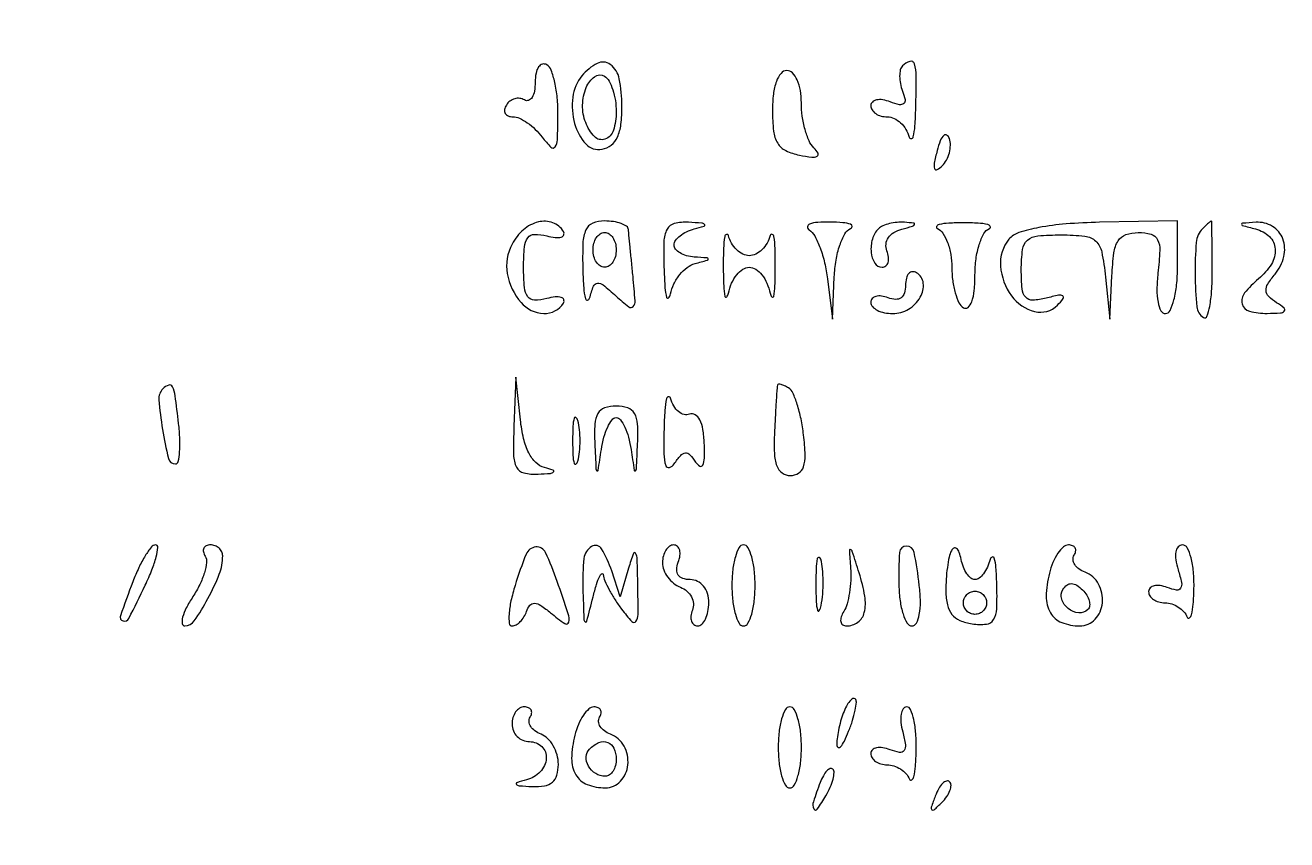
# Model space of a CAD drawing. Extents: x 0 to 905, y 0 to 640.
# Drawn here: x 591.9 to 700.9, y 400.5 to 470.9 of the extents above; entities that cross this region are included whole.
import ezdxf

# ---------------------------------------------------------------- set-up
doc = ezdxf.new("R2010")
doc.units = 0

msp = doc.modelspace()

# ---------------------------------------------------------------- linework, layer by layer
for points in [[(882.5, 352.5), (882.5, 87.5), (699.76385, 87.24732), (517.027699, 86.99464), (516.76385, 54.74732), (516.5, 22.5), (269.5, 22.5), (22.5, 22.5), (22.243959, 319, -0.00015), (22.179942, 432.778506, -0.000249), (22.20269, 528.770651, -0.000007), (22.267864, 615.689779, -0.090785), (22.463017, 616.751154, -0.310816), (23.53922, 617.495646, -0.00004), (108.995441, 617.701159, -0.000616), (229.087382, 617.832255, -0.000111), (452.719058, 617.751154), (882.5, 617.5)], [(640.038418, 466.546291, 0.143643), (639.242863, 464.702728, 0.097965), (639.41099, 462.411655, 0.118931), (640.378747, 460.662328, 0.260405), (641.785728, 460.197252, 0.122192), (642.56369, 460.557277, 0.116448), (643.099807, 461.244736, 0.07848), (643.406486, 462.336495, 0.02931), (643.5, 463.930362, 0.049), (643.268298, 466.28898, 0.183988), (642.49232, 467.527374, 0.289901), (641.367625, 467.620723, 0.099464)], [(667.735568, 467.402234, 0.143443), (667.548989, 467.061074, 0.054732), (667.491029, 466.517158, 0.048409), (667.555342, 465.875757, 0.042457), (667.74251, 465.228626, -0.040877), (667.957317, 464.494612, -0.270267), (667.840059, 464.14653, -0.241459), (667.462748, 464.052556, -0.034177), (666.673609, 464.295006, 0.049572), (666.032435, 464.470624, 0.090467), (665.491623, 464.464046, 0.140133), (665.137094, 464.283486, 0.208256), (665, 463.968615, 0.145668), (665.109946, 463.599237, 0.099262), (665.419086, 463.284531, 0.083296), (665.881293, 463.07242, 0.066103), (666.426676, 463, -0.112012), (667.006208, 462.868522, -0.075733), (667.568604, 462.485937, -0.07028), (668.028982, 461.918867, -0.071619), (668.310674, 461.25, 0.352052), (668.491151, 461.116137, 0.33877), (668.667734, 461.2625, 0.038999), (668.809845, 462.219137, 0.010557), (668.883999, 463.75, 0.006038), (668.926656, 466.553986, 0.077101), (668.769146, 467.590831, 0.414981), (668.379154, 467.793584, 0.120103)], [(636, 466, -0.042875), (635.933702, 465.228265, -0.093152), (635.726548, 464.673141, -0.171095), (635.420852, 464.421375, -0.229829), (635.069098, 464.457295, 0.108373), (634.665803, 464.598899, 0.099685), (634.22714, 464.565079, 0.095498), (633.820631, 464.360589, 0.090427), (633.510081, 464.016312, 0.095113), (633.362406, 463.628596, 0.173174), (633.418615, 463.298542, 0.172484), (633.671481, 463.07785, 0.094266), (634.08074, 463, -0.109243), (634.634252, 462.877605, -0.042627), (635.317604, 462.485937, -0.03961), (636.011072, 461.919597, -0.039391), (636.607954, 461.25, 0.032015), (637.364326, 460.37589, 0.468647), (637.720595, 460.405539, 0.145112), (637.920651, 461.003113, 0.006556), (637.968197, 463.190983, 0.025265), (637.907048, 464.649423, 0.032161), (637.696908, 465.979287, 0.033698), (637.385234, 467.029891, 0.166889), (637, 467.5, 0.210115), (636.621971, 467.553029, 0.178861), (636.29375, 467.314314, 0.100989), (636.071437, 466.768372, 0.046386)], [(643, 463.440983, -0.07573), (642.756034, 461.839466, -0.23569), (642.021287, 461.074538, -0.29766), (641.121852, 461.290862, -0.097745), (640.361626, 462.5, -0.097096), (640.097504, 464.013038, -0.09178), (640.414447, 465.546546, -0.139062), (641.136762, 466.471102, -0.305181), (641.992937, 466.504365, -0.130046), (642.380125, 466.095833, -0.045614), (642.704175, 465.347757, -0.041555), (642.925628, 464.420979, -0.03789)], [(656.5, 463.568787, 0.027399), (656.598907, 461.765201, 0.108147), (656.951855, 460.717803, 0.145842), (657.644699, 460.08432, 0.065631), (658.825823, 459.692964, 0.015971), (659.903294, 459.52246, 0.149249), (660.36117, 459.601673, 0.43118), (660.436472, 459.854946, 0.065143), (660.075823, 460.324177, -0.093833), (659.662065, 460.931204, -0.035115), (659.316023, 461.906477, -0.033277), (659.079361, 463.049138, -0.034438), (659, 464.2, 0.041288), (658.910011, 465.287922, 0.063792), (658.638393, 466.19, 0.085577), (658.234465, 466.792471, 0.205168), (657.75, 467, 0.223442), (657.24023, 466.760221, 0.085738), (656.841076, 466.063757, 0.058072), (656.582686, 464.976606, 0.029342)], [(670.731213, 460.080159, 0.013933), (670.479614, 458.995419, 0.131195), (670.508441, 458.522275, 0.470166), (670.72933, 458.436586, 0.069225), (671.16845, 458.76845, 0.0741), (671.539971, 459.270088, 0.058506), (671.7862, 459.899953, 0.059552), (671.8766, 460.556574, 0.085105), (671.787763, 461.13671, 0.170804), (671.564152, 461.424773, 0.353106), (671.298474, 461.396366, 0.106885), (671.004403, 460.940026, 0.02593)], [(634, 452, 0.16719), (633.58845, 449.451124, 0.137357), (634.779711, 446.948315, 0.204722), (636.7341, 446.00499, 0.2722), (638.442363, 446.906741, 0.236417), (638.46851, 447.19888, 0.238295), (638.250238, 447.393387, 0.095442), (637.733252, 447.429487, 0.033809), (637.00138, 447.29011, -0.064599), (635.946824, 447.155715, -0.237417), (635.364281, 447.450502, -0.140283), (635.069209, 448.240695, -0.019662), (635, 450, -0.019662), (635.069209, 451.759305, -0.140283), (635.364281, 452.549498, -0.237417), (635.946824, 452.844285, -0.064599), (637.00138, 452.70989, 0.033809), (637.733252, 452.570513, 0.095442), (638.250238, 452.606613, 0.238295), (638.46851, 452.80112, 0.236417), (638.442363, 453.093259, 0.168061), (637.518428, 453.846868, 0.149219), (636.275339, 453.915244, 0.119826), (634.992344, 453.247601, 0.090513)], [(640.116001, 449.75, 0.010823), (640.190836, 448.221884, 0.041848), (640.336536, 447.284671, 0.384), (640.518033, 447.160596, 0.305019), (640.703861, 447.325476, -0.027653), (641.035329, 448.366555, -0.287831), (641.377864, 448.625201, -0.194512), (641.863062, 448.476181, -0.013339), (642.975806, 447.521895, 0.016623), (644.093288, 446.57621, 0.398664), (644.467137, 446.609807, 0.201254), (644.630599, 447.094518, 0.006463), (644.451783, 449.196419, -0.000268), (644.323005, 450.516296, -0.000328), (644.204128, 451.749886, -0.000272), (644.105423, 452.787194, -0.002353), (644.063836, 453.25, 0.223016), (643.897564, 453.537883, 0.064997), (643.431252, 453.779688, 0.051646), (642.770527, 453.945138, 0.035555), (642, 454, 0.096225), (640.967196, 453.799379, 0.194865), (640.381751, 453.23325, 0.096671), (640.121259, 452.092588, 0.014767)], [(647.136182, 449.75, 0.009745), (647.214524, 448.23076, 0.048767), (647.357296, 447.391315, 0.589188), (647.526164, 447.349988, 0.139392), (647.697676, 447.688519, -0.064119), (647.986015, 448.558584, -0.057112), (648.494052, 449.36502, -0.060353), (649.133979, 449.990481, -0.099187), (649.811494, 450.322517, 0.002807), (650.880061, 450.610865, 0.368063), (650.951001, 450.715392, 0.360626), (650.85922, 450.804298, 0.00277), (649.75, 450.883999, -0.05048), (649.080442, 450.996911, -0.067451), (648.514063, 451.238136, -0.084381), (648.131755, 451.563893, -0.175966), (648, 451.926676, -0.159836), (648.127374, 452.31495, -0.067019), (648.514063, 452.715479, -0.05682), (649.080469, 453.067143, -0.046657), (649.75, 453.310674, 0.01159), (650.5883, 453.550633, 0.541772), (650.62878, 453.693656, 0.197309), (650.392295, 453.812001, 0.005718), (649.25, 453.883999, 0.069169), (648.022114, 453.777388, 0.221889), (647.390408, 453.28567, 0.113446), (647.12232, 452.221291, 0.013212)], [(659.668648, 453.225949, -0.128366), (660.147377, 452.710924, -0.033608), (660.617766, 451.675346, -0.031867), (661.011347, 450.382251, -0.027921), (661.25861, 448.991262), (661.679926, 445.5), (661.839963, 449.166667, -0.031133), (661.99305, 450.607332, -0.039491), (662.320177, 451.904413, -0.043896), (662.757282, 452.899935, -0.173151), (663.25, 453.337719, 0.302003), (663.382033, 453.530429, 0.328904), (663.251562, 453.712635, 0.057351), (662.578445, 453.848577, 0.015875), (661.5, 453.90574, 0.021389), (660.407813, 453.882186, 0.072903), (659.713881, 453.734364, 0.290754), (659.534003, 453.497481, 0.278853)], [(665.666667, 453.333333, 0.126436), (665.137593, 452.438291, 0.093436), (665.026872, 451.288414, 0.115676), (665.337588, 450.352889, 0.260622), (665.968615, 450, 0.17227), (666.292222, 450.114906, 0.14989), (666.493475, 450.414932, 0.105556), (666.531464, 450.871844, 0.059828), (666.39519, 451.412535, -0.116513), (666.314397, 452.00992, -0.125584), (666.514317, 452.562033, -0.108829), (666.986054, 453.007459, -0.071847), (667.676575, 453.296534, 0.0062), (668.605501, 453.549046, 0.230191), (668.764281, 453.691232, 0.496314), (668.693986, 453.810272, 0.010716), (667.916667, 453.883999, 0.040297), (667.261577, 453.879139, 0.038032), (666.602604, 453.770091, 0.0404), (666.034112, 453.581208, 0.096261)], [(670.75, 453.337719, -0.153872), (671.229982, 452.942478, -0.055208), (671.632812, 452.142062, -0.048301), (671.907694, 451.106403, -0.04075), (672, 449.975684, 0.03229), (672.073648, 448.836466, 0.037776), (672.29375, 447.775921, 0.041175), (672.614605, 446.929792, 0.144102), (673, 446.5, 0.330344), (673.396618, 446.533611, 0.128581), (673.722526, 447.017867, 0.060523), (673.934988, 447.987437, 0.02371), (674, 449.35765, -0.033564), (674.0919, 450.725151, -0.042552), (674.367188, 451.960515, -0.04823), (674.768595, 452.908095, -0.17428), (675.25, 453.337719, 0.435319), (675.321093, 453.523149, 0.22762), (675.104687, 453.693942, 0.042045), (674.268033, 453.808847, 0.013112), (673, 453.842105, 0.013112), (671.731967, 453.808847, 0.042045), (670.895313, 453.693942, 0.22762), (670.678907, 453.523149, 0.435319)], [(676.935157, 452.421868, 0.195565), (676.202025, 450.105047, 0.139054), (677.162537, 447.522902, 0.173896), (679.154117, 446.177892, 0.264694), (681.116527, 446.716527, 0.029876), (681.621091, 447.28528, 0.445327), (681.580586, 447.518458, 0.194694), (681.222544, 447.582245, 0.011877), (680.14405, 447.327419, -0.050297), (678.988661, 447.146568, -0.230943), (678.38122, 447.402797, -0.158803), (678.072717, 448.126973, -0.02194), (678, 449.783369, -0.031474), (678.110129, 451.53117, -0.183475), (678.53555, 452.331124, -0.158943), (679.422844, 452.710316, -0.022158), (681.445596, 452.8, -0.026387), (683.496936, 452.691667, -0.165375), (684.436188, 452.257141, -0.154932), (684.948522, 451.324392, -0.022359), (685.277493, 449.15), (685.663794, 445.5), (685.831897, 449.25, -0.020707), (686.003892, 451.240255, -0.104929), (686.369811, 452.285639, -0.174253), (687.026988, 452.817027, -0.083925), (688.109406, 453, -0.06764), (689.215619, 452.849663, -0.215315), (689.775367, 452.383618, -0.124886), (689.967654, 451.453459, -0.017898), (689.810207, 449.5, 0.025514), (689.71908, 448.104364, 0.048841), (689.812539, 446.986608, 0.07044), (690.060898, 446.241332, 0.284439), (690.450801, 446, 0.289921), (690.856449, 446.256796, 0.046605), (691.191798, 447.178588, 0.039269), (691.423999, 448.474665, 0.0247), (691.5, 450.012213), (691.5, 454.024427), (684.767732, 453.886043, 0.014428), (681.867101, 453.742617, 0.026642), (679.527459, 453.433096, 0.030821), (677.785352, 452.994895, 0.14348)], [(693.666667, 453.333333, 0.177257), (693.119426, 452.154222, 0.023632), (693.017916, 449.366957, 0.021797), (693.169497, 446.585331, 0.233931), (693.75, 445.654508, 0.474688), (694.040128, 445.754797, 0.040907), (694.279688, 446.620968, 0.030961), (694.44673, 447.938019, 0.016065), (694.5, 449.595492, 0.001773), (694.494012, 451.284399, 0.002957), (694.475521, 452.706176, 0.000352), (694.450786, 453.966567, 0.408272), (694.416667, 454, 0.179268), (694.363642, 453.980357, 0.004277), (694.161979, 453.804167, 0.008855), (693.928188, 453.588822, 0.005835)], [(698.25, 453.310674, -0.127712), (699.440815, 452.645113, -0.18951), (699.935952, 451.572601, -0.154245), (699.606186, 450.271076, -0.081139), (698.5, 449, 0.051025), (697.297801, 447.77526, 0.234232), (697.092512, 446.830575, 0.275093), (697.716919, 446.203279, 0.064491), (699.25, 446.015313, 0.012818), (700.383185, 446.052086, 0.200169), (700.72484, 446.218471, 0.424293), (700.704156, 446.476299, 0.031018), (700.064302, 446.939097, -0.050784), (699.375141, 447.480225, -0.189171), (699.149567, 447.972414, -0.156345), (699.299489, 448.549057, -0.032057), (699.926178, 449.41105, 0.114128), (700.682894, 450.917679, 0.14872), (700.595293, 452.450255, 0.169976), (699.7001, 453.53687, 0.153688), (698.281385, 453.883999, 0.002269), (697.107901, 453.802233, 0.376975), (697.024595, 453.717293, 0.354061), (697.096789, 453.617417, 0.00218)], [(643, 451.5, -0.064853), (642.925306, 450.926543, -0.082425), (642.70625, 450.440625, -0.098894), (642.381354, 450.115568, -0.148195), (642, 450, -0.148195), (641.618646, 450.115568, -0.098894), (641.29375, 450.440625, -0.082425), (641.074694, 450.926543, -0.064853), (641, 451.5, -0.064853), (641.074694, 452.073457, -0.082425), (641.29375, 452.559375, -0.098894), (641.618646, 452.884432, -0.148195), (642, 453, -0.148195), (642.381354, 452.884432, -0.098894), (642.70625, 452.559375, -0.082425), (642.925306, 452.073457, -0.064853)], [(652.252183, 450, 0.008282), (652.286104, 448.388697, 0.040347), (652.393738, 447.482812, 0.605362), (652.544649, 447.438898, 0.144746), (652.705733, 447.75, -0.055301), (652.972643, 448.610507, -0.065576), (653.411564, 449.339063, -0.077044), (653.947346, 449.832054, -0.14859), (654.5, 450, -0.14859), (655.052654, 449.832054, -0.077044), (655.588436, 449.339063, -0.065576), (656.027357, 448.610507, -0.055301), (656.294267, 447.75, 0.144746), (656.455351, 447.438898, 0.605362), (656.606262, 447.482812, 0.040347), (656.713896, 448.388697, 0.008282), (656.747817, 450, 0.008928), (656.726077, 451.625731, 0.031614), (656.627731, 452.664062, 0.285455), (656.474478, 452.84101, 0.427546), (656.310674, 452.75, -0.068007), (656.034596, 452.081061, -0.068913), (655.590143, 451.514063, -0.075394), (655.051523, 451.131277, -0.117373), (654.5, 451, -0.117373), (653.948477, 451.131277, -0.075394), (653.409857, 451.514063, -0.068913), (652.965404, 452.081061, -0.068007), (652.689326, 452.75, 0.427546), (652.525522, 452.84101, 0.285455), (652.372269, 452.664062, 0.031614), (652.273923, 451.625731, 0.008928)], [(668, 448.452028, -0.071974), (667.902706, 447.779636, -0.165183), (667.611286, 447.36692, -0.171662), (667.13787, 447.226386, -0.078904), (666.5, 447.361626, 0.055937), (665.925634, 447.511135, 0.100118), (665.440625, 447.483616, 0.147206), (665.122486, 447.289193, 0.184534), (665, 446.968615, 0.187481), (665.143722, 446.59879, 0.089369), (665.556072, 446.284531, 0.069192), (666.168592, 446.071448, 0.049195), (666.893011, 446, 0.135963), (668.254887, 446.377306, 0.125892), (669.275927, 447.409863, 0.161457), (669.532144, 448.616863, 0.230518), (668.956326, 449.526992, 0.162119), (668.593935, 449.61266, 0.190876), (668.280921, 449.455026, 0.124539), (668.069244, 449.047695, 0.057928)], [(634.168103, 436.25, 0.013028), (634.134696, 433.771653, 0.113977), (634.393762, 432.710956, 0.224136), (635.02047, 432.221255, 0.068561), (636.25, 432.116001, 0.007221), (637.318183, 432.186552, 0.17943), (637.581317, 432.308979, 0.555181), (637.546099, 432.45713, 0.016508), (636.806644, 432.678417, -0.133275), (636.055312, 433.11135, -0.079298), (635.447281, 433.954471, -0.05936), (634.997975, 435.193245, -0.031107), (634.724747, 436.812415), (634.336206, 440.5)], [(603.839024, 439.505691, 0.220168), (603.487457, 438.548452, 0.020533), (603.802684, 435.988103, 0.018624), (604.315281, 433.469791, 0.34609), (604.912699, 433, 0.354395), (605.156782, 433.197853, 0.032374), (605.276946, 434.028125, 0.0306), (605.297088, 435.158107, 0.018217), (605.189793, 436.5, 0.004392), (604.888536, 438.897449, 0.072268), (604.667484, 439.671799, 0.384612), (604.34089, 439.81534, 0.116815)], [(656.927666, 439.809017, 0.04118), (656.893695, 439.580568, 0.000951), (656.824391, 438.489036, 0.002113), (656.750991, 437.208987, 0.00143), (656.677666, 435.749402, 0.020378), (656.665677, 433.928374, 0.079281), (656.880539, 432.825431, 0.151762), (657.337807, 432.226234, 0.155768), (658.049199, 431.999402, 0.142695), (658.758766, 432.206412, 0.174111), (659.179604, 432.750126, 0.087772), (659.321764, 433.767535, 0.01999), (659.188711, 435.509268, 0.021443), (658.966661, 436.89316, 0.026956), (658.638075, 438.149178, 0.02692), (658.259443, 439.144221, 0.151083), (657.889512, 439.568285, 0.027386), (657.543194, 439.756948, 0.049745), (657.240046, 439.865772, 0.074717), (657.020717, 439.886911, 0.333552)], [(647.131314, 436, 0.009358), (647.123527, 433.870224, 0.067979), (647.27686, 432.861196, 0.411972), (647.591566, 432.688178, 0.179645), (648.015313, 433, -0.030489), (648.56976, 433.741794, -0.197009), (648.976058, 433.952769, -0.233221), (649.369626, 433.800866, -0.042795), (649.860713, 433.166354, 0.112612), (650.220781, 432.814829, 0.448502), (650.481056, 432.893663, 0.10346), (650.621238, 433.499751, 0.014642), (650.610713, 434.786792, 0.03177), (650.490026, 435.977887, 0.076376), (650.21439, 436.818204, 0.137576), (649.816566, 437.251411, 0.233943), (649.337465, 437.297012, -0.156106), (648.857801, 437.270599, -0.112083), (648.377932, 437.519165, -0.089813), (647.970402, 438.012454, -0.06467), (647.703466, 438.676575, 0.372137), (647.519717, 438.803709, 0.323901), (647.340918, 438.642494, 0.03694), (647.200523, 437.622229, 0.010133)], [(641.149832, 434.75, 0.000897), (641.253519, 432.585343, 0.202175), (641.339937, 432.405817, 0.591928), (641.436806, 432.44071, 0.001448), (641.716254, 434.25, -0.029064), (641.939057, 435.303299, -0.042572), (642.265198, 436.192187, -0.050351), (642.637921, 436.817711, -0.237524), (643, 437, -0.237524), (643.362079, 436.817711, -0.050351), (643.734802, 436.192187, -0.042572), (644.060943, 435.303299, -0.029064), (644.283746, 434.25, 0.001448), (644.563194, 432.44071, 0.591928), (644.660063, 432.405817, 0.202175), (644.746481, 432.585343, 0.000897), (644.850168, 434.75, 0.024208), (644.846208, 436.445057, 0.117229), (644.578288, 437.362479, 0.185041), (643.998873, 437.838093, 0.080519), (643, 438, 0.080519), (642.001127, 437.838093, 0.185041), (641.421712, 437.362479, 0.117229), (641.153792, 436.445057, 0.024208)], [(639.232003, 435, 0.011065), (639.259713, 433.748017, 0.052887), (639.366341, 433.042188, 0.542911), (639.521012, 432.99086, 0.161593), (639.689326, 433.25, 0.039571), (639.831531, 434.047266, 0.024357), (639.877971, 435, 0.024357), (639.831531, 435.952734, 0.039571), (639.689326, 436.75, 0.161593), (639.521012, 437.00914, 0.542911), (639.366341, 436.957812, 0.052887), (639.259713, 436.251983, 0.011065)], [(601.236628, 422.815943, 0.006544), (600.165339, 419.861296, 0.431294), (600.390451, 419.428508, 0.358663), (600.894522, 419.648767, 0.006282), (602.304597, 422.512557, 0.016859), (602.888156, 423.850609, 0.03136), (603.254527, 424.975564, 0.038847), (603.397374, 425.785895, 0.442869), (603.203059, 426, 0.230675), (602.837759, 425.821997, 0.027684), (602.310029, 425.064683, 0.02843), (601.752676, 424.035685, 0.019662)], [(607.482543, 425.028246, -0.168833), (607.603516, 424.484877, -0.044423), (607.420083, 423.599272, -0.039923), (607.016514, 422.567449, -0.031862), (606.42655, 421.528246, 0.025096), (605.858006, 420.55758, 0.05225), (605.53698, 419.742672, 0.097215), (605.495379, 419.203793, 0.380411), (605.724475, 419, 0.247595), (606.547539, 419.434191, 0.025884), (607.722499, 421.358435, 0.031257), (608.705551, 423.47987, 0.093127), (609, 425.047053, 0.11035), (608.918776, 425.410597, 0.099942), (608.688914, 425.720072, 0.094926), (608.345321, 425.927643, 0.088771), (607.940983, 426, 0.104817), (607.584195, 425.924374, 0.179968), (607.369472, 425.714547, 0.164554), (607.333191, 425.399405, 0.085712)], [(634.261382, 422.5, 0.02032), (633.908381, 421.157641, 0.036238), (633.744517, 420.028125, 0.045794), (633.760534, 419.22335, 0.381943), (634.010267, 419, 0.130782), (634.356263, 419.092075, 0.06703), (634.715142, 419.367188, 0.059486), (635.031935, 419.771958, 0.055201), (635.254045, 420.25, -0.089044), (635.548224, 420.785586, -0.241964), (635.932636, 420.955457, -0.134492), (636.474905, 420.772085, -0.024158), (637.337379, 420.127555, 0.021508), (638.56693, 419.198517, 0.536718), (638.896611, 419.330623, 0.131686), (638.855733, 420.042432, 0.004049), (637.902175, 422.850777, 0.025544), (636.888189, 425.342291, 0.317371), (636.04869, 425.821376, 0.279386), (635.222467, 425.205023, 0.021805)], [(640.118315, 422.25, 0.001006), (640.207788, 419.584323, 0.210625), (640.318409, 419.355757, 0.552575), (640.457425, 419.399487, 0.001806), (641, 421.5, -0.011125), (641.302193, 422.585912, -0.033184), (641.573885, 423.307707, -0.15878), (641.755203, 423.505772, -0.537926), (641.881685, 423.44113, 0.073392), (642.022767, 422.906045, 0.020536), (642.396528, 422.123096, 0.020248), (642.89752, 421.262012, 0.020035), (643.468197, 420.44113, 0.021944), (644.354265, 419.370691, 0.485832), (644.705007, 419.39494, 0.149851), (644.886978, 419.983653, 0.004816), (644.868517, 422.5, 0.003373), (644.814745, 424.767064, 0.114297), (644.678021, 425.28505, 0.655609), (644.481194, 425.270163, 0.013211), (644.076752, 424), (643.352864, 421.5), (642.609044, 423.75, 0.054341), (641.739915, 425.655892, 0.415865), (640.878459, 425.872334, 0.234876), (640.214365, 424.830181, 0.034388)], [(647, 424.468615, 0.091531), (647.116321, 423.838518, 0.066717), (647.457507, 423.211513, 0.065197), (647.962084, 422.68253, 0.078257), (648.557471, 422.339573, -0.086758), (649.112279, 422.007389, -0.094184), (649.502897, 421.514758, -0.100215), (649.669989, 420.939812, -0.112844), (649.588855, 420.370958, 0.061879), (649.458896, 419.846279, 0.108279), (649.501838, 419.402719, 0.150891), (649.706304, 419.111261, 0.166391), (650.031385, 419, 0.196096), (650.401391, 419.150917, 0.086521), (650.715469, 419.5875, 0.06642), (650.92871, 420.234506, 0.046464), (651, 421, 0.071853), (650.884887, 421.796893, 0.097797), (650.549126, 422.438859, 0.110377), (650.031382, 422.852481, 0.114041), (649.393011, 423, -0.077669), (648.754575, 423.099775, -0.166102), (648.359038, 423.393809, -0.166138), (648.226134, 423.868337, -0.07771), (648.361626, 424.5, 0.055937), (648.511135, 425.074366, 0.100118), (648.483616, 425.559375, 0.147206), (648.289193, 425.877514, 0.184534), (647.968615, 426, 0.155635), (647.599194, 425.882155, 0.097615), (647.284531, 425.550156, 0.079865), (647.072154, 425.054196, 0.061377)], [(653, 422.5, 0.027026), (653.072542, 421.158889, 0.042582), (653.29375, 420.028125, 0.052312), (653.614308, 419.232098, 0.277684), (654, 419, 0.277684), (654.385692, 419.232098, 0.052312), (654.70625, 420.028125, 0.042582), (654.927458, 421.158889, 0.027026), (655, 422.5, 0.027026), (654.927458, 423.841111, 0.042582), (654.70625, 424.971875, 0.052312), (654.385692, 425.767902, 0.277684), (654, 426, 0.277684), (653.614308, 425.767902, 0.052312), (653.29375, 424.971875, 0.042582), (653.072542, 423.841111, 0.027026)], [(663.252335, 424, -0.030507), (663.266234, 422.951132, -0.027227), (663.155082, 421.867188, -0.028226), (662.946559, 420.90336, -0.071954), (662.660129, 420.25, 0.05824), (662.434334, 419.770968, 0.125595), (662.404301, 419.367188, 0.191814), (662.56755, 419.10369, 0.160637), (662.881966, 419, 0.157853), (663.877804, 419.322425, 0.1787), (664.434943, 420.152937, 0.10226), (664.482176, 421.566295, 0.034191), (663.990652, 423.585681, 0.001502), (663.398629, 425.433105, 0.18877), (663.247254, 425.617915, 0.59446), (663.145403, 425.553876, 0.002769)], [(667.424974, 422.502943, 0.028371), (667.529948, 421.162906, 0.044002), (667.786163, 420.032282, 0.054324), (668.139845, 419.238881, 0.266051), (668.549199, 419.002943, 0.284871), (668.939189, 419.243249, 0.070705), (669.187618, 419.987059, 0.048909), (669.281028, 421.104048, 0.025483), (669.189793, 422.5, 0.019927), (668.740293, 425.356734, 0.357457), (668.072101, 425.90628, 0.396919), (667.481414, 425.351537, 0.020634)], [(671.956605, 425.5, 0.063456), (671.76615, 424.951283, 0.018006), (671.611826, 424.059375, 0.017832), (671.508942, 423.030468, 0.017996), (671.480066, 422, 0.052019), (671.613776, 420.810266, 0.116007), (672.005011, 419.993775, 0.124239), (672.698408, 419.471276, 0.064457), (673.75, 419.180449, 0.059103), (674.986965, 419.151982, 0.236308), (675.610548, 419.542209, 0.130414), (675.885718, 420.470525, 0.014793), (675.883999, 422.680449, 0.011639), (675.810471, 424.049928, 0.048371), (675.667734, 424.863944, 0.443513), (675.491419, 424.952544, 0.240996), (675.310674, 424.75, -0.042954), (675.072686, 424.080344, -0.05393), (674.737018, 423.514063, -0.063987), (674.360086, 423.125831, -0.169692), (674, 423, -0.175245), (673.647861, 423.127332, -0.069044), (673.295452, 423.514063, -0.0571), (672.995549, 424.08034, -0.044365), (672.799863, 424.75, 0.03587), (672.633175, 425.358587, 0.126879), (672.409107, 425.692187, 0.310721), (672.174349, 425.721544, 0.15929)], [(680.424909, 423.556835, 0.055034), (680.150887, 421.553614, 0.138403), (680.510823, 420.138499, 0.169851), (681.489924, 419.296633, 0.093694), (683.059017, 419, 0.208207), (684.369049, 419.570236, 0.16488), (685.009233, 420.992771, 0.150325), (684.676886, 422.612688, 0.177742), (683.505744, 423.63617, -0.064087), (682.975437, 423.922037, -0.094924), (682.612949, 424.304103, -0.122111), (682.472387, 424.718783, -0.160704), (682.564761, 425.104785, 0.093208), (682.69635, 425.446385, 0.1716), (682.65002, 425.737031, 0.174033), (682.432248, 425.931222, 0.096197), (682.078069, 426, 0.187127), (681.635541, 425.828373, 0.05906), (681.163468, 425.28232, 0.049619), (680.736099, 424.492011, 0.037683)], [(691.548012, 423.848728, -0.021662), (691.846951, 422.742872, -0.194319), (691.766932, 422.256788, -0.309717), (691.409515, 422.095849, -0.047236), (690.615399, 422.317343, 0.051534), (689.996621, 422.484227, 0.093539), (689.474524, 422.470608, 0.142712), (689.132268, 422.285352, 0.200411), (689, 421.968615, 0.144699), (689.109182, 421.59924, 0.099393), (689.416146, 421.284531, 0.08363), (689.875126, 421.072447, 0.066593), (690.416667, 421, -0.080074), (690.995939, 420.906632, -0.064399), (691.565351, 420.632812, -0.065245), (692.039141, 420.227909, -0.087674), (692.337719, 419.75, 0.484869), (692.532308, 419.693132, 0.182733), (692.717133, 419.96875, 0.0391), (692.856994, 420.887491, 0.012966), (692.921053, 422.25, 0.026923), (692.873926, 423.686978, 0.042802), (692.663264, 424.898438, 0.053024), (692.338954, 425.750541, 0.282466), (691.932612, 426, 0.211859), (691.558508, 425.834037, 0.140616), (691.34843, 425.406056, 0.083562), (691.341482, 424.723116, 0.03771)], [(660.252183, 422.5, 0.008901), (660.284834, 421.071102, 0.053901), (660.394187, 420.339362, 0.67161), (660.54341, 420.319562, 0.082665), (660.707261, 420.761659, 0.028254), (660.840609, 421.754739, 0.020511), (660.880728, 422.869594, 0.020826), (660.830983, 423.934218, 0.041951), (660.68708, 424.761659, 0.285845), (660.523779, 424.916221, 0.417468), (660.37161, 424.814362, 0.038992), (660.273069, 423.938425, 0.009782)], [(675, 421, -0.099038), (674.923658, 420.618362, -0.097945), (674.70625, 420.29375, -0.097945), (674.381638, 420.076342, -0.099038), (674, 420, -0.099038), (673.618362, 420.076342, -0.097945), (673.29375, 420.29375, -0.097945), (673.076342, 420.618362, -0.099038), (673, 421, -0.099038), (673.076342, 421.381638, -0.097945), (673.29375, 421.70625, -0.097945), (673.618362, 421.923658, -0.099038), (674, 422, -0.099038), (674.381638, 421.923658, -0.097945), (674.70625, 421.70625, -0.097945), (674.923658, 421.381638, -0.099038)], [(683.749864, 420.416531, -0.222509), (682.958406, 420.129854, -0.14837), (682.049532, 420.498109, -0.146836), (681.492512, 421.312904, -0.218805), (681.596556, 422.156231, -0.094625), (681.940704, 422.531428, -0.169261), (682.335356, 422.655459, -0.136091), (682.785686, 422.515485, -0.053431), (683.296201, 422.103799, -0.055675), (683.659942, 421.648583, -0.075207), (683.871032, 421.166597, -0.09457), (683.903147, 420.733892, -0.169316)], [(662.623539, 411.461341, 0.023481), (662.389434, 410.753611, 0.018647), (662.201784, 409.970582, 0.01902), (662.082404, 409.230295, 0.044042), (662.063386, 408.668213, 0.2958), (662.189791, 408.494628, 0.32108), (662.389594, 408.546748, 0.061306), (662.710652, 409.045663, 0.017209), (663.084869, 409.895184, 0.018739), (663.422922, 410.841682, 0.026918), (663.644629, 411.703679, 0.025532), (663.747908, 412.401828, 0.223938), (663.645021, 412.688312, 0.339358), (663.445166, 412.714659, 0.088551), (663.180809, 412.492041, 0.053862), (662.891166, 412.056291, 0.02816)], [(634, 410.5, 0.099038), (634.114514, 409.927543, 0.097945), (634.440625, 409.440625, 0.097945), (634.927543, 409.114514, 0.099038), (635.5, 409, -0.193225), (636.570471, 408.570272, -0.224322), (636.960004, 407.553829, -0.173665), (636.441236, 406.389883, -0.138886), (635.25, 405.689326, 0.01159), (634.4117, 405.449367, 0.541772), (634.37122, 405.306344, 0.197309), (634.607705, 405.187999, 0.005718), (635.75, 405.116001, 0.052951), (636.803139, 405.173235, 0.137136), (637.487371, 405.48925, 0.149896), (637.87227, 406.092421, 0.067705), (638, 407.031385, 0.067757), (637.888441, 407.850831, 0.062634), (637.561062, 408.634487, 0.066661), (637.077195, 409.265791, 0.104709), (636.505744, 409.63617, -0.064087), (635.975437, 409.922037, -0.094924), (635.612949, 410.304103, -0.122111), (635.472387, 410.718783, -0.160704), (635.564761, 411.104785, 0.095482), (635.694547, 411.446288, 0.17347), (635.644424, 411.737031, 0.172183), (635.420729, 411.931465, 0.093902), (635.059017, 412, 0.140337), (634.655173, 411.884374, 0.099915), (634.311086, 411.559375, 0.085131), (634.079345, 411.073318, 0.06887)], [(639.424909, 409.556835, 0.055034), (639.150887, 407.553614, 0.138403), (639.510823, 406.138499, 0.169851), (640.489924, 405.296633, 0.093694), (642.059017, 405, 0.208207), (643.369049, 405.570236, 0.16488), (644.009233, 406.992771, 0.150325), (643.676886, 408.612688, 0.177742), (642.505744, 409.63617, -0.064087), (641.975437, 409.922037, -0.094924), (641.612949, 410.304103, -0.122111), (641.472387, 410.718783, -0.160704), (641.564761, 411.104785, 0.093208), (641.69635, 411.446385, 0.1716), (641.65002, 411.737031, 0.174033), (641.432248, 411.931222, 0.096197), (641.078069, 412, 0.187127), (640.635541, 411.828373, 0.05906), (640.163468, 411.28232, 0.049619), (639.736099, 410.492011, 0.037683)], [(657, 408.5, 0.027026), (657.072542, 407.158889, 0.042582), (657.29375, 406.028125, 0.052312), (657.614308, 405.232098, 0.277684), (658, 405, 0.277684), (658.385692, 405.232098, 0.052312), (658.70625, 406.028125, 0.042582), (658.927458, 407.158889, 0.027026), (659, 408.5, 0.027026), (658.927458, 409.841111, 0.042582), (658.70625, 410.971875, 0.052312), (658.385692, 411.767902, 0.277684), (658, 412, 0.277684), (657.614308, 411.767902, 0.052312), (657.29375, 410.971875, 0.042582), (657.072542, 409.841111, 0.027026)], [(667.754359, 409.83133, -0.024396), (667.986573, 408.725567, -0.197085), (667.870259, 408.230965, -0.289334), (667.480623, 408.072005, -0.047656), (666.66074, 408.299945, 0.049993), (666.024517, 408.473633, 0.091132), (665.487842, 408.465497, 0.140718), (665.136033, 408.283894, 0.206533), (665, 407.968615, 0.144699), (665.109182, 407.59924, 0.099393), (665.416146, 407.284531, 0.08363), (665.875126, 407.072447, 0.066593), (666.416667, 407, -0.080074), (666.995939, 406.906632, -0.064399), (667.565351, 406.632812, -0.065245), (668.039141, 406.227909, -0.087674), (668.337719, 405.75, 0.484869), (668.532308, 405.693132, 0.182733), (668.717133, 405.96875, 0.0391), (668.856994, 406.887491, 0.012966), (668.921053, 408.25, 0.022803), (668.885764, 409.687246, 0.036772), (668.71056, 410.898438, 0.042471), (668.439855, 411.767211, 0.304917), (668.09362, 412, 0.26094), (667.79236, 411.831291, 0.098977), (667.62008, 411.362953, 0.065229), (667.60263, 410.662443, 0.03762)], [(643, 407.5, -0.06085), (642.929934, 406.926402, -0.079459), (642.723586, 406.440625, -0.097386), (642.417907, 406.1154, -0.156819), (642.059017, 406, -0.139398), (641.230079, 406.235684, -0.123736), (640.603969, 406.880661, -0.139481), (640.401415, 407.683432, -0.191124), (640.693853, 408.36052, -0.094876), (641.508765, 408.913511, -0.1934), (642.269246, 408.932483, -0.202875), (642.806289, 408.424643, -0.103624)], [(660.623539, 405.461341, 0.013074), (660.038161, 403.807875, 0.18392), (660.068872, 403.189955, 0.582659), (660.370907, 403.158973, 0.022794), (661.122073, 404.325003, 0.028467), (661.494276, 405.058111, 0.039963), (661.734072, 405.751423, 0.045448), (661.826923, 406.318576, 0.217548), (661.715202, 406.618131, 0.299281), (661.487156, 406.665262, 0.109577), (661.201425, 406.471425, 0.064271), (660.896209, 406.051117, 0.033338)], [(670.564293, 404.293128, 0.008399), (670.21821, 403.336218, 0.286372), (670.270328, 403.111181, 0.400052), (670.463552, 403.106486, 0.011214), (671.124088, 403.733333, 0.043285), (671.558688, 404.246577, 0.063152), (671.837219, 404.768815, 0.082976), (671.927901, 405.220211, 0.20742), (671.806872, 405.526461, 0.278911), (671.538684, 405.59249, 0.120343), (671.210949, 405.395085, 0.070189), (670.866277, 404.940734, 0.036269)]]:
    msp.add_lwpolyline(points, format="xyb", close=True)

doc.saveas('drawing.dxf')
